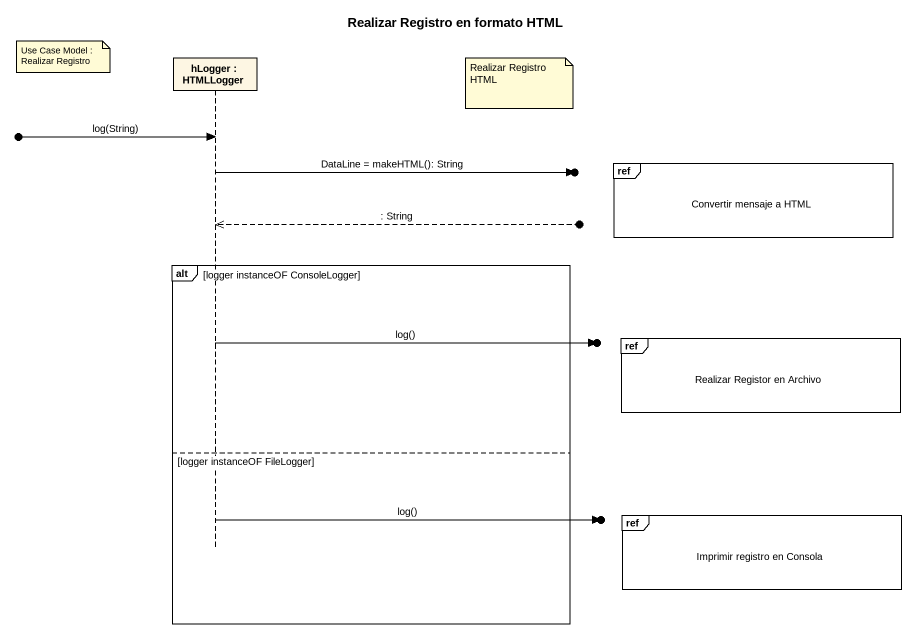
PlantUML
@startuml
title Realizar Registro en formato HTML
hide footbox
participant "hLogger : HTMLLogger" as hLogger

note left of hLogger : Use Case Model : Realizar Registro
note right of hLogger : Realizar Registro HTML
[o-> hLogger : log(String)
ref over hLogger : Convertir mensaje a HTML
hLogger ->o] : DataLine = makeHTML(): String
hLogger <<--o] : : String
alt logger instanceOF ConsoleLogger
  ref over hLogger : Realizar Registor en Archivo
  hLogger ->o] : log()
else logger instanceOF FileLogger
  ref over hLogger : Imprimir registro en Consola
  hLogger ->o] : log()
end
@enduml
